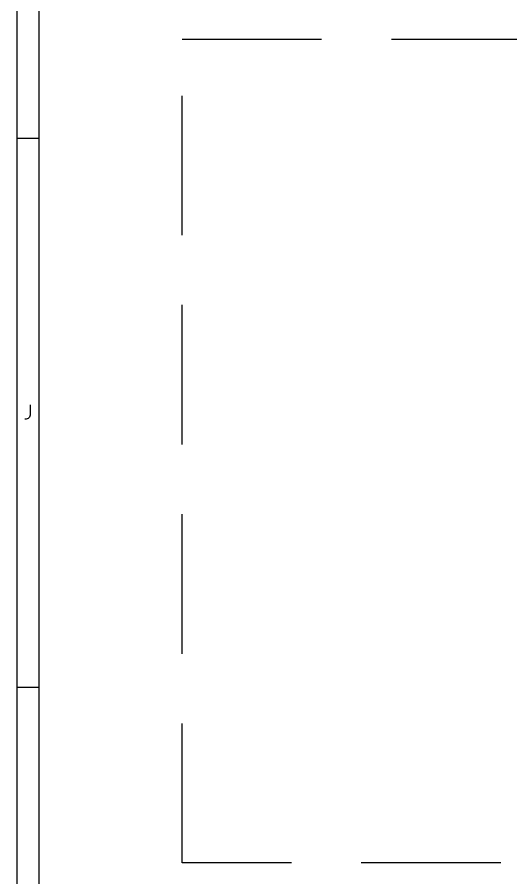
# Model space of a CAD drawing. Extents: x 0.4 to 37.4, y -23 to -0.4.
# Drawn here: x 0.394 to 2.162, y -20.762 to -17.677 of the extents above; entities that cross this region are included whole.
import ezdxf

# ---------------------------------------------------------------- set-up
doc = ezdxf.new("R2010")
doc.units = 0
doc.header["$MEASUREMENT"] = 0
doc.linetypes.add('DASHED', pattern=[0.75, 0.5, -0.25])
doc.layers.add('BLUE3', color=171, linetype='CONTINUOUS')
doc.layers.add('RED2', color=1, linetype='CONTINUOUS')

msp = doc.modelspace()

# ---------------------------------------------------------------- linework, layer by layer
at = {"layer": 'BLUE3', "linetype": 'DASHED'}
for p, q in [((0.9843, -17.7559), (32.126, -17.7559)), ((0.9843, -20.7087), (0.9843, -17.7559)), ((32.126, -20.7087), (0.9843, -20.7087))]:
    msp.add_line(p, q, dxfattribs=at)
at = {"layer": 'RED2', "linetype": 'CONTINUOUS'}
for p, q in [((0.3937, -22.9921), (0.3937, -0.3937)), ((0.4724, -22.9134), (0.4724, -0.4724)), ((0.3937, -18.1102), (0.4724, -18.1102)), ((0.4404, -19.0667), (0.4404, -19.1032)), ((0.4258, -19.1179), (0.4209, -19.1179)), ((0.4331, -19.1154), (0.4258, -19.1179)), ((0.4379, -19.1105), (0.4331, -19.1154)), ((0.4404, -19.1032), (0.4379, -19.1105)), ((0.3937, -20.0787), (0.4724, -20.0787))]:
    msp.add_line(p, q, dxfattribs=at)

doc.saveas('drawing.dxf')
